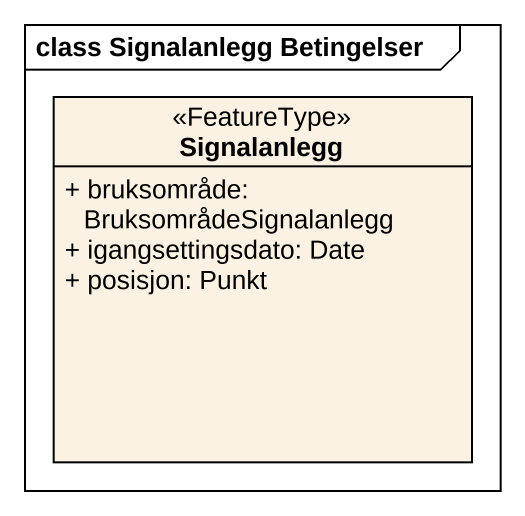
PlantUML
@startuml
mainframe class Signalanlegg Betingelser
hide circle
hide empty members
skinparam classAttributeIconSize 0
class Signalanlegg <<FeatureType>> {
  + bruksområde: BruksområdeSignalanlegg
  + igangsettingsdato: Date
  + posisjon: Punkt
}
@enduml
